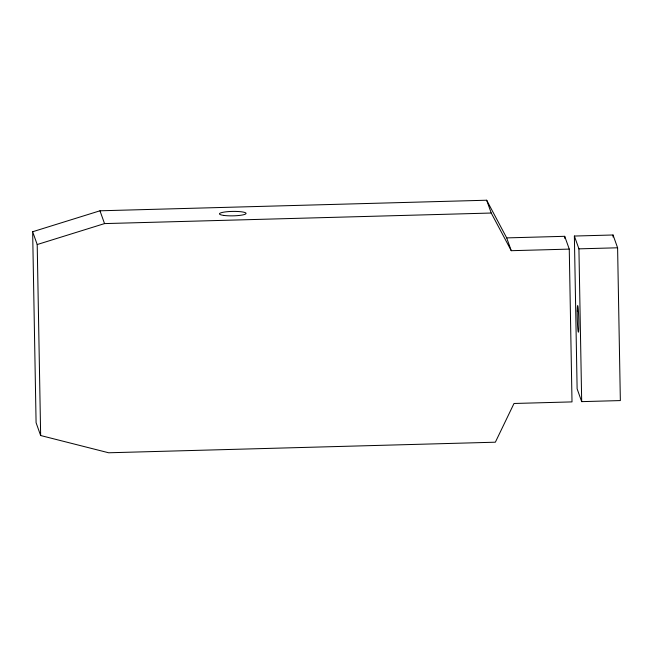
<?xml version="1.0" encoding="UTF-8"?>
<svg xmlns="http://www.w3.org/2000/svg" width="653" height="653" viewBox="0 0 653 653"><rect width="100%" height="100%" fill="white"/><g stroke="black" fill="none" stroke-linecap="round" stroke-linejoin="round"><path stroke-width="0.98" d="M32.65 231.742L99.974 210.797L486.673 200.226L506.695 237.896L511.258 250.695L569.261 249.111L572.012 401.897L514.009 403.481L495.358 442.203L108.659 452.774L40.649 435.527L36.086 422.72L32.65 231.742L37.205 244.54L40.649 435.527M37.205 244.54L104.537 223.595L491.236 213.033L511.258 250.695M506.695 237.896L564.706 236.313L569.261 249.111M574.371 236.043L613.045 234.99L617.599 247.789L620.35 400.575L581.684 401.636L577.121 388.829L574.371 236.043L578.925 248.85L581.684 401.636M578.925 248.85L617.599 247.789M486.673 200.226L491.236 213.033M99.974 210.797L104.537 223.595M613.045 234.99L613.077 237.031M564.706 236.313L564.739 238.345M223.922 215.441A13.321 2.22 -1 0 0 245.814 213.849A13.321 2.22 -1 0 0 228.574 211.596A13.321 2.22 -1 0 0 223.922 215.441M577.219 310.975A13.321 0.735 88.4 0 0 578.305 332.075A13.321 0.735 88.4 0 0 578.55 313.473A13.321 0.735 88.4 0 0 577.219 310.975"/></g></svg>
